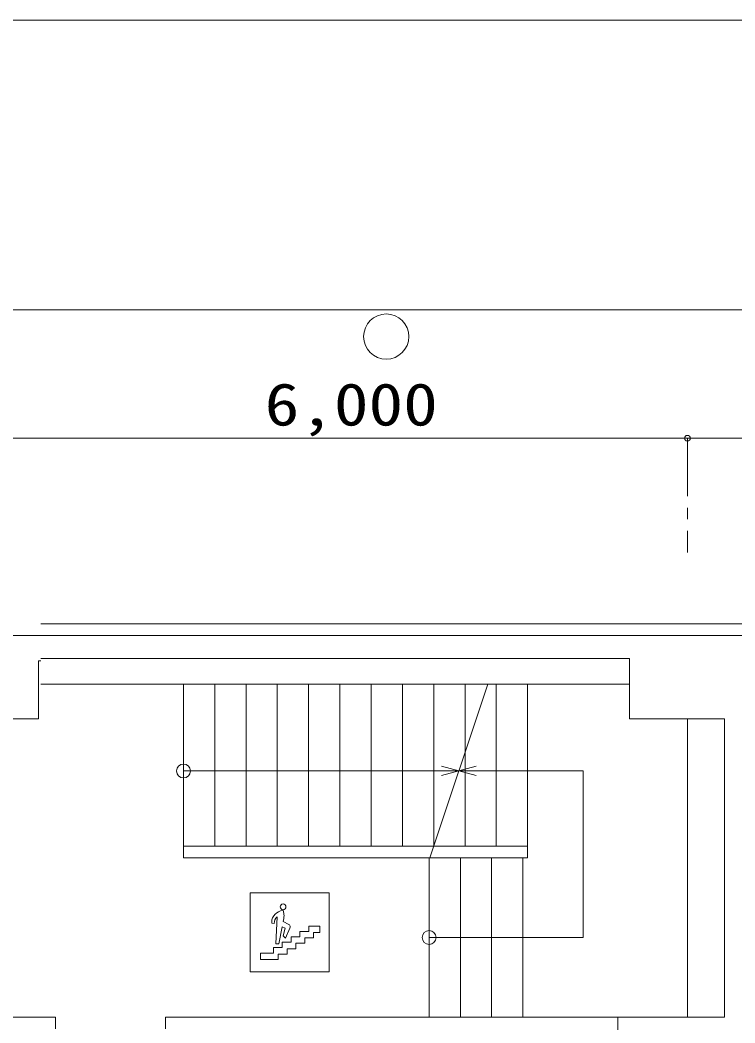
# Model space of a CAD drawing. Units: millimetres, scale not verified. Extents: x -24806 to 31194, y -25247 to 14164.
# Drawn here: x -2190 to 3988, y 5285 to 13953 of the extents above; entities that cross this region are included whole.
import ezdxf
from ezdxf.enums import TextEntityAlignment as Align

# ---------------------------------------------------------------- set-up
doc = ezdxf.new("R2010")
doc.units = ezdxf.units.MM
doc.header["$LTSCALE"] = 100
doc.linetypes.add('CHAIN1', pattern=[8, 5, -1, 1, -1])
doc.linetypes.add('DASHED1', pattern=[1.8, 1.2, -0.6])
for name, color, linetype, lineweight in [('0-0', 7, 'Continuous', 18), ('0-1', 4, 'DASHED1', 18), ('C-F', 7, 'Continuous', 18), ('F-F', 7, 'Continuous', 18)]:
    doc.layers.add(name, color=color, linetype=linetype, lineweight=lineweight)
doc.styles.add('ＭＳ ゴシック', font='')
doc.styles.get('ＭＳ ゴシック').set_extended_font_data('MS Gothic')

msp = doc.modelspace()

# ---------------------------------------------------------------- linework, layer by layer
at = {"layer": '0-0'}
for p, q in [((-20872, 11447.6), (28347.8, 11447.6)), ((9283.9, 8734.4), (-2009.6, 8734.4)), ((-20872, 8634.2), (-2009.6, 8634.2)), ((-2009.6, 8634.2), (4384, 8634.2)), ((-2029.6, 7913.4), (-2029.6, 8414)), ((-2009.6, 8414), (-2029.6, 8414)), ((-2009.6, 8434), (3076.5, 8434)), ((3076.5, 8434), (3076.5, 7913.4)), ((-2009.6, 8213.7), (3076.5, 8213.7)), ((-778.1, 8213.7), (-778.1, 6712)), ((-507.8, 8213.7), (-507.8, 6812.1)), ((-237.4, 8213.7), (-237.4, 6812.1)), ((32.9, 8213.7), (32.9, 6812.1)), ((303.2, 8213.7), (303.2, 6812.1)), ((573.5, 8213.7), (573.5, 6812.1)), ((843.8, 8213.7), (843.8, 6812.1)), ((1114.2, 8213.7), (1114.2, 6812.1)), ((1351.1, 6712), (1851.7, 8213.7)), ((1384.5, 8213.7), (1384.5, 6812.1)), ((1654.8, 8213.7), (1654.8, 6812.1)), ((1925.1, 8213.7), (1925.1, 6812.1)), ((2195.5, 8213.7), (2195.5, 6712)), ((-2550.2, 7913.4), (-2029.6, 7913.4)), ((3076.5, 7913.4), (3897.5, 7913.4)), ((3577.1, 7913.4), (3577.1, 5335.3)), ((3897.5, 7913.4), (3897.5, 5335.3)), ((2676, 7462.9), (-778.1, 7462.9)), ((1451.2, 7503.1), (1601.4, 7462.9)), ((1451.2, 7422.6), (1601.4, 7462.9)), ((1751.6, 7503.1), (1601.4, 7462.9)), ((1751.6, 7422.6), (1601.4, 7462.9)), ((2676, 7462.9), (2676, 6023.6)), ((2195.5, 6812.1), (-778.1, 6812.1)), ((-778.1, 6712), (2195.5, 6712)), ((1344.4, 6712), (1344.4, 5335.3)), ((1614.8, 6712), (1614.8, 5335.3)), ((1885.1, 6712), (1885.1, 5335.3)), ((2155.4, 6712), (2155.4, 5335.3)), ((2676, 6023.6), (1344.4, 6023.6)), ((2575.9, 6023.6), (1634.8, 6023.6)), ((-2029.6, 5335.3), (-2550.2, 5335.3)), ((-2029.6, 5335.4), (-2009.6, 5335.4)), ((-1884.4, 5335.3), (-2009.6, 5335.3)), ((-1884.4, 5235.2), (-1884.4, 5335.3)), ((-933.3, 5235.2), (-933.3, 5335.3)), ((2976.4, 5335.3), (-933.3, 5335.3)), ((2976.4, 5335.3), (2976.4, 4284.1)), ((3897.5, 5335.3), (2976.4, 5335.3))]:
    msp.add_line(p, q, dxfattribs=at)
for centre, radius in [((974, 11217.3), 195.2), ((-778.1, 7462.9), 59.8), ((1344.4, 6023.6), 59.8)]:
    msp.add_circle(centre, radius, dxfattribs=at)
at = {"layer": '0-1', "linetype": 'Continuous'}
msp.add_line((3577.1, 10338.6), (9584.2, 10338.6), dxfattribs=at)
at = {"layer": '0-1', "linetype": 'CHAIN1'}
msp.add_line((3577.1, 10338.6), (3577.1, 9351.4), dxfattribs=at)
at = {"layer": '0-1', "linetype": 'Continuous'}
msp.add_lwpolyline([(-14444.3, 10338.6), (-8437.2, 10338.6), (-2430, 10338.6), (3577.1, 10338.6)], dxfattribs=at)
msp.add_circle((3577.1, 10338.6), 25, dxfattribs=at)
at = {"layer": 'C-F'}
for points in [[(480.3, 5728.3), (-202.2, 5728.3), (-202.2, 6410.8), (480.3, 6410.8)], [(401, 6121.9), (304, 6121.9), (304, 6075.4), (227.5, 6075.4), (227.5, 6028.6), (151.3, 6028.6), (151.3, 5982.4), (75, 5982.4), (75, 5936.2), (-1.3, 5936.2), (-1.3, 5889.7), (-111.7, 5889.7), (-111.7, 5833.9), (40.9, 5833.9), (40.9, 5880.4), (117.1, 5880.4), (117.1, 5926.9), (193.4, 5926.9), (193.4, 5973.4), (269.5, 5973.4), (269.5, 6019.6), (346, 6019.6), (346, 6066.1), (401, 6066.1)]]:
    msp.add_lwpolyline(points, close=True, dxfattribs=at)
for points in [[(84.9, 6253.3), (81.4, 6256), (81, 6256)], [(-16, 6155.5), (-15.6, 6147.4), (5.5, 6143.8), (5.5, 6145.3)], [(31.4, 6201.4), (19.2, 5969.2), (46, 5969.2), (74.8, 6117.1), (101.4, 6104.8), (83, 6036.7), (102.3, 6017.5), (142.4, 6103.3), (144.6, 6114.1)], [(132, 6135.7), (83.9, 6163.3), (88.4, 6186.7)]]:
    msp.add_lwpolyline(points, dxfattribs=at)
for centre, radius, start, end in [((88.5, 6151.8), 104.5, 94.11782, 177.94518), ((83.3, 6287.7), 26.3, 92.29837, 177.66072), ((83.4, 6289.9), 26.4, 182.59799, 267.44292), ((81.3, 6287.8), 26.2, 2.07451, 87.97322), ((81.2, 6289.8), 26.2, 272.17571, 357.77656), ((-45.3, 6213.4), 136.2, 0.02208, 17.06473), ((80, 6145), 74.5, 130.76114, 179.77837), ((-53, 6213.3), 143.9, 349.35009, 0.04517), ((119.4, 6113.9), 25.3, 0.6005, 59.94799)]:
    msp.add_arc(centre, radius, start, end, dxfattribs=at)
at = {"layer": 'F-F'}
msp.add_lwpolyline([(31194.3, 13952.9), (-24805.7, 13952.9), (-24805.7, -25247.1)], dxfattribs=at)

# ---------------------------------------------------------------- texts
at = {"layer": '0-1', "style": 'ＭＳ ゴシック', "width": 1.2}
msp.add_text('6,000', height=366.6, dxfattribs=at).set_placement((-76.5, 10338.6), align=Align.BOTTOM_LEFT)

doc.saveas('drawing.dxf')
